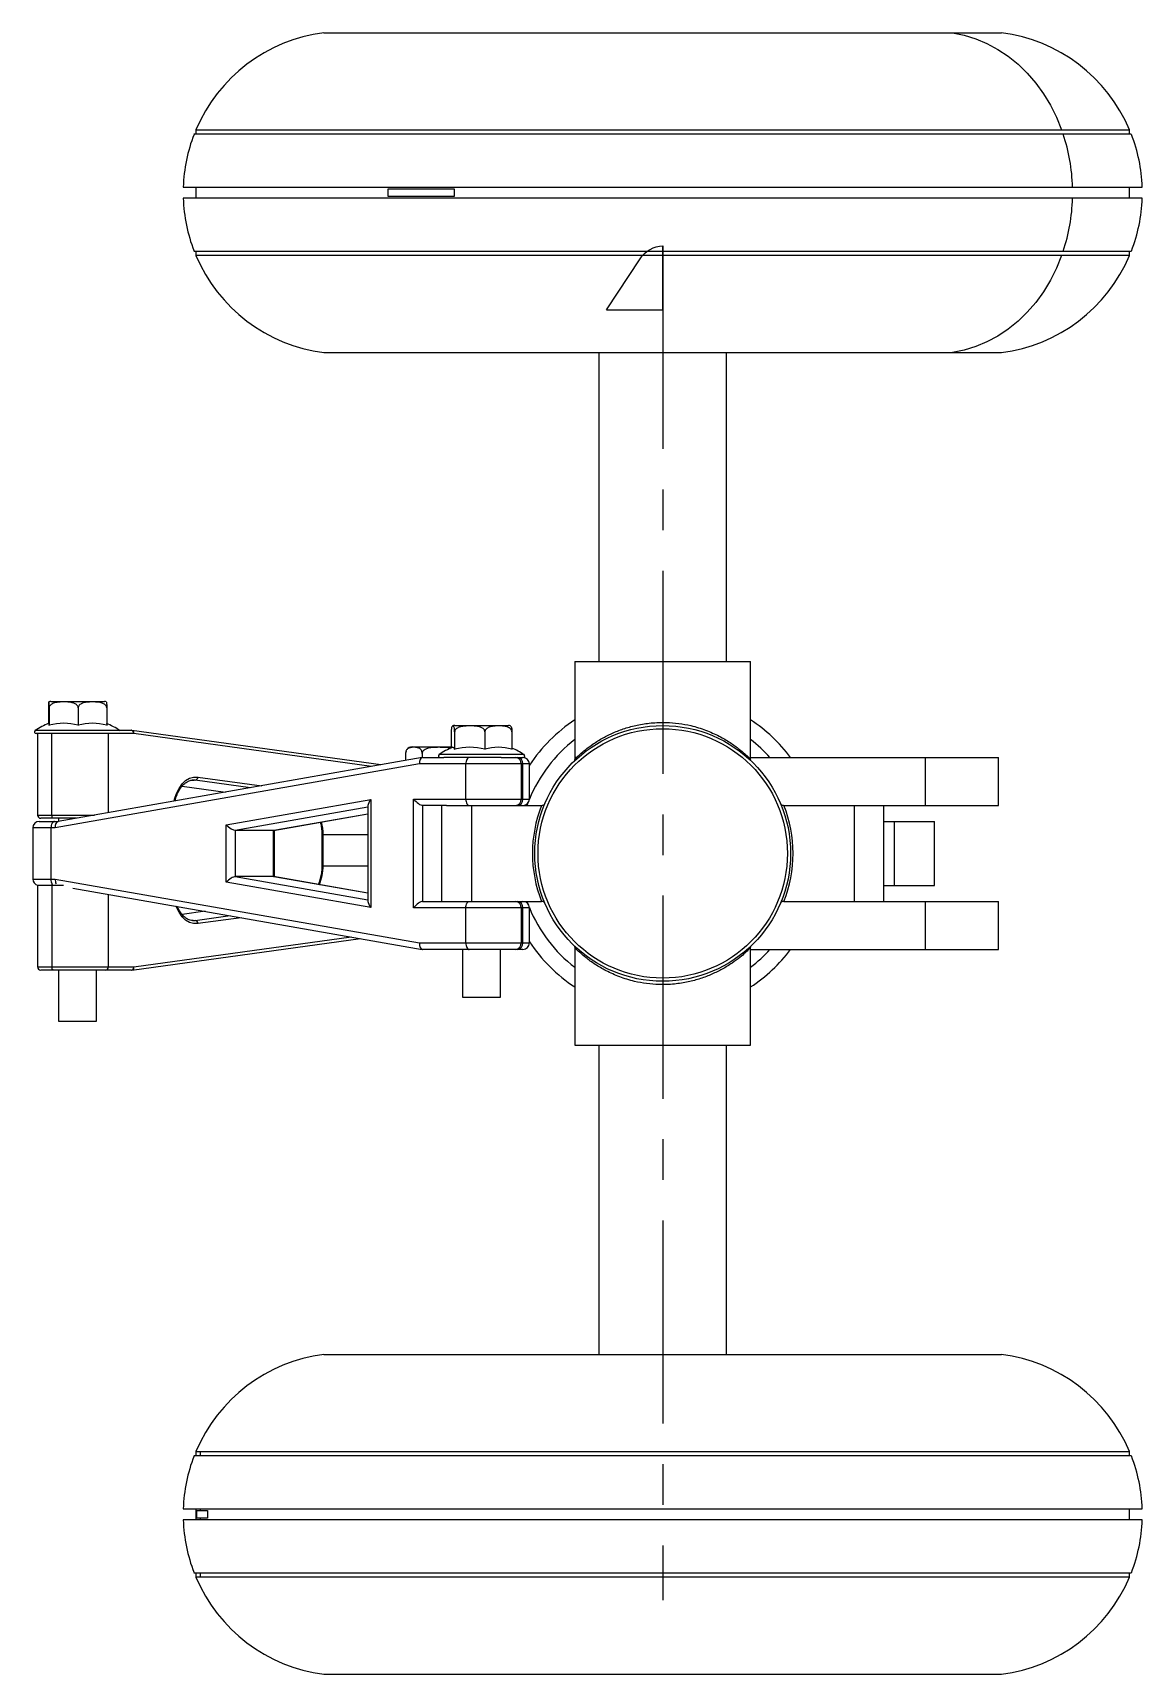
# Model space of a CAD drawing. Header units: millimetres. Extents: x 1 to 1184, y 0 to 836.
# Drawn here: x 542.1 to 611.5, y 196.2 to 298.9 of the extents above; entities that cross this region are included whole.
import ezdxf

# ---------------------------------------------------------------- set-up
doc = ezdxf.new("R2010")
doc.units = ezdxf.units.MM
doc.linetypes.add('CENTERX2', pattern=[20.32, 12.7, -2.54, 2.54, -2.54])

msp = doc.modelspace()

# ---------------------------------------------------------------- linework, layer by layer
at = {"color": 7, "linetype": 'Continuous', "lineweight": 25}
for p, q in [((560.28, 298.91), (599.6, 298.91)), ((599.6, 298.91), (602.68, 298.91)), ((552.28, 292.84), (552.28, 292.56)), ((552.28, 292.84), (606.43, 292.84)), ((606.43, 292.84), (610.68, 292.84)), ((610.68, 292.56), (610.68, 292.84)), ((606.53, 292.56), (552.16, 292.56)), ((610.79, 292.56), (606.53, 292.56)), ((551.48, 289.26), (607.11, 289.26)), ((607.11, 288.56), (551.48, 288.56)), ((552.28, 289.26), (552.28, 288.56)), ((564.31, 289.15), (568.43, 289.15)), ((564.31, 288.67), (564.31, 289.15)), ((568.43, 288.67), (564.31, 288.67)), ((568.43, 289.15), (568.43, 288.67)), ((607.11, 289.26), (611.47, 289.26)), ((611.47, 288.56), (607.11, 288.56)), ((610.68, 288.56), (610.68, 289.26)), ((552.16, 285.26), (606.53, 285.26)), ((552.28, 285.26), (552.28, 284.97)), ((606.43, 284.97), (552.28, 284.97)), ((610.68, 284.97), (606.43, 284.97)), ((606.53, 285.26), (610.79, 285.26)), ((610.68, 284.97), (610.68, 285.26)), ((560.28, 278.91), (599.6, 278.91)), ((577.48, 278.91), (577.48, 259.58)), ((585.48, 259.58), (585.48, 278.91)), ((599.6, 278.91), (602.68, 278.91)), ((575.98, 259.58), (575.98, 253.48)), ((575.98, 259.58), (581.48, 259.58)), ((581.48, 259.58), (586.98, 259.58)), ((586.98, 253.48), (586.98, 259.58)), ((543.06, 256.68), (543.06, 255.71)), ((543.1, 256.68), (543.1, 255.59)), ((543.2, 257.08), (545.75, 257.08)), ((544.92, 256.68), (544.92, 255.59)), ((545.75, 257.08), (546.56, 257.08)), ((546.7, 256.68), (546.7, 255.59)), ((547.46, 255.26), (542.22, 255.26)), ((547.25, 255.08), (542.28, 255.08)), ((542.38, 255.08), (542.38, 249.98)), ((543.27, 249.98), (543.27, 255.08)), ((546.79, 255.08), (546.79, 250.12)), ((548.4, 255.08), (547.25, 255.08)), ((547.46, 255.28), (548.25, 255.28)), ((563.85, 253.12), (548.27, 255.27)), ((563.27, 253.02), (548.4, 255.08)), ((568.25, 255.18), (568.25, 254.18)), ((568.47, 255.58), (571.83, 255.58)), ((568.46, 255.18), (568.46, 254.09)), ((570.36, 255.18), (570.36, 254.09)), ((572.05, 255.18), (572.05, 254.09)), ((565.4, 253.84), (565.4, 253.39)), ((565.8, 254.24), (567.48, 254.24)), ((566.44, 253.84), (566.44, 253.57)), ((567.48, 254.24), (568.25, 254.24)), ((567.51, 253.76), (567.49, 253.76)), ((572.81, 253.76), (567.51, 253.76)), ((566.26, 253.18), (543.48, 249.18)), ((566.43, 253.57), (543.66, 249.57)), ((569.16, 253.18), (566.26, 253.18)), ((566.45, 253.58), (567.79, 253.58)), ((571.38, 253.58), (567.79, 253.58)), ((572.62, 253.18), (569.16, 253.18)), ((569.16, 250.98), (569.16, 253.18)), ((571.38, 253.58), (572.29, 253.58)), ((572.29, 253.58), (572.4, 253.58)), ((572.4, 253.58), (572.74, 253.58)), ((572.62, 253.18), (572.62, 250.98)), ((572.73, 253.18), (572.62, 253.18)), ((572.73, 250.98), (572.73, 253.18)), ((573.14, 253.18), (572.73, 253.18)), ((572.75, 253.58), (572.74, 253.58)), ((573.14, 250.98), (573.14, 253.18)), ((586.98, 253.58), (597.89, 253.58)), ((597.89, 253.58), (597.89, 250.58)), ((597.89, 253.58), (602.48, 253.58)), ((602.48, 250.58), (602.48, 253.58)), ((551.42, 251.79), (554.14, 251.41)), ((551.42, 251.79), (554.14, 251.42)), ((552.24, 252.16), (552.05, 252.16)), ((552.24, 252.16), (552.13, 252.17)), ((555.69, 251.69), (552.24, 252.16)), ((552.4, 252.36), (556.4, 251.81)), ((554.18, 249.37), (563.22, 250.96)), ((563.04, 250.57), (563.04, 244.58)), ((563.22, 250.96), (563.22, 244.19)), ((565.9, 250.98), (569.16, 250.98)), ((565.9, 244.18), (565.9, 250.98)), ((567.95, 250.58), (566.45, 250.58)), ((566.45, 250.58), (566.45, 244.58)), ((567.65, 250.58), (567.65, 244.58)), ((567.95, 250.58), (569.51, 250.58)), ((569.16, 250.98), (572.62, 250.98)), ((569.51, 250.58), (569.51, 244.58)), ((569.51, 250.58), (573.9, 250.58)), ((572.62, 250.98), (572.73, 250.98)), ((572.73, 250.98), (573.14, 250.98)), ((573.04, 250.71), (572.99, 250.58)), ((573.9, 250.58), (573.93, 250.58)), ((589.03, 250.58), (589.06, 250.58)), ((589.06, 250.58), (593.45, 250.58)), ((593.45, 250.58), (593.45, 244.58)), ((593.45, 250.58), (595.31, 250.58)), ((595.31, 244.58), (595.31, 250.58)), ((595.31, 250.58), (597.89, 250.58)), ((597.89, 250.58), (602.48, 250.58)), ((542.38, 249.98), (543.27, 249.98)), ((542.48, 249.58), (543.43, 249.58)), ((543.4, 249.78), (542.58, 249.78)), ((543.27, 249.98), (545.94, 249.98)), ((544.81, 249.78), (543.4, 249.78)), ((543.43, 249.58), (543.67, 249.58)), ((543.68, 249.78), (543.68, 249.58)), ((563.04, 250.48), (554.73, 249.02)), ((557.14, 249.02), (563.04, 250.06)), ((557.16, 249.03), (563.04, 250.06)), ((595.31, 249.58), (595.95, 249.58)), ((595.95, 249.58), (595.95, 245.58)), ((595.95, 249.58), (598.48, 249.58)), ((598.48, 245.58), (598.48, 249.58)), ((542.08, 249.18), (542.08, 245.98)), ((543.21, 249.18), (542.08, 249.18)), ((543.21, 249.18), (543.21, 245.98)), ((543.48, 249.18), (543.21, 249.18)), ((554.18, 245.78), (554.18, 249.37)), ((557.14, 249.02), (554.73, 249.02)), ((554.73, 249.02), (554.73, 246.13)), ((557.14, 246.13), (557.14, 249.02)), ((557.2, 246.12), (557.2, 249.03)), ((560.16, 248.74), (560.16, 246.81)), ((560.16, 248.74), (560.23, 248.74)), ((560.23, 248.74), (560.23, 246.81)), ((563.04, 248.74), (560.23, 248.74)), ((560.16, 246.81), (560.23, 246.81)), ((560.23, 246.81), (563.04, 246.81)), ((542.08, 245.98), (543.21, 245.98)), ((542.38, 245.59), (542.38, 245.58)), ((542.38, 245.58), (542.38, 240.48)), ((543.27, 245.58), (542.38, 245.58)), ((543.21, 245.98), (543.48, 245.98)), ((543.27, 245.58), (543.27, 240.48)), ((544, 245.58), (543.27, 245.58)), ((543.48, 245.98), (566.26, 241.98)), ((544.59, 245.41), (566.43, 241.58)), ((563.22, 244.19), (554.18, 245.78)), ((557.14, 246.13), (554.73, 246.13)), ((554.73, 246.13), (563.04, 244.67)), ((563.04, 245.09), (557.14, 246.13)), ((563.04, 245.09), (557.16, 246.12)), ((595.31, 245.58), (595.95, 245.58)), ((595.95, 245.58), (598.48, 245.58)), ((546.79, 245.03), (546.79, 240.48)), ((566.45, 244.58), (567.95, 244.58)), ((567.95, 244.58), (569.51, 244.58)), ((569.51, 244.58), (573.9, 244.58)), ((572.99, 244.58), (573.04, 244.44)), ((573.93, 244.58), (573.9, 244.58)), ((589.06, 244.58), (589.03, 244.58)), ((589.06, 244.58), (593.45, 244.58)), ((593.45, 244.58), (595.31, 244.58)), ((595.31, 244.58), (597.89, 244.58)), ((597.89, 244.58), (597.89, 241.58)), ((597.89, 244.58), (602.48, 244.58)), ((602.48, 241.58), (602.48, 244.58)), ((552.87, 243.96), (551.42, 243.76)), ((552.87, 243.96), (551.42, 243.76)), ((552.07, 243.39), (552.24, 243.39)), ((552.11, 243.38), (552.24, 243.39)), ((552.24, 243.39), (554.42, 243.69)), ((555.12, 243.56), (552.4, 243.19)), ((569.16, 244.18), (565.9, 244.18)), ((569.16, 241.98), (569.16, 244.18)), ((572.62, 244.18), (569.16, 244.18)), ((572.62, 244.18), (572.62, 241.98)), ((572.73, 244.18), (572.62, 244.18)), ((572.73, 241.98), (572.73, 244.18)), ((573.14, 244.18), (572.73, 244.18)), ((573.14, 241.98), (573.14, 244.18)), ((548.4, 240.48), (562, 242.36)), ((548.27, 240.28), (562.57, 242.25)), ((566.26, 241.98), (569.16, 241.98)), ((569.38, 241.58), (566.45, 241.58)), ((568.96, 241.58), (568.96, 238.58)), ((569.16, 241.98), (572.62, 241.98)), ((572.29, 241.58), (569.38, 241.58)), ((571.34, 238.58), (571.34, 241.58)), ((572.4, 241.58), (572.29, 241.58)), ((572.74, 241.58), (572.4, 241.58)), ((572.62, 241.98), (572.73, 241.98)), ((572.73, 241.98), (573.14, 241.98)), ((575.98, 241.67), (575.98, 235.58)), ((586.98, 235.58), (586.98, 241.67)), ((586.98, 241.58), (597.89, 241.58)), ((597.89, 241.58), (602.48, 241.58)), ((542.38, 240.48), (543.27, 240.48)), ((543.4, 240.28), (542.58, 240.28)), ((543.27, 240.48), (546.79, 240.48)), ((546.64, 240.28), (543.4, 240.28)), ((543.69, 240.28), (543.69, 237.08)), ((546.07, 237.08), (546.07, 240.28)), ((548.25, 240.28), (546.64, 240.28)), ((546.79, 240.48), (548.4, 240.48)), ((568.96, 238.58), (571.34, 238.58)), ((543.69, 237.08), (545.49, 237.08)), ((545.49, 237.08), (546.07, 237.08)), ((575.98, 235.58), (581.48, 235.58)), ((577.48, 235.58), (577.48, 216.24)), ((581.48, 235.58), (586.98, 235.58)), ((585.48, 216.24), (585.48, 235.58)), ((560.28, 216.24), (560.49, 216.24)), ((560.49, 216.24), (602.68, 216.24)), ((610.79, 209.89), (552.16, 209.89)), ((552.28, 210.18), (552.28, 209.89)), ((552.28, 210.18), (552.57, 210.18)), ((552.57, 210.18), (610.68, 210.18)), ((552.57, 209.89), (552.57, 210.18)), ((610.68, 209.89), (610.68, 210.18)), ((551.48, 206.59), (611.47, 206.59)), ((552.28, 206.59), (552.28, 205.89)), ((552.33, 206.48), (552.57, 206.48)), ((552.33, 206), (552.33, 206.48)), ((552.57, 206.48), (552.57, 206.59)), ((552.57, 206.48), (553.01, 206.48)), ((553.01, 206.48), (553.01, 206)), ((610.68, 205.89), (610.68, 206.59)), ((611.47, 205.89), (551.48, 205.89)), ((552.57, 206), (552.33, 206)), ((553.01, 206), (552.57, 206)), ((552.57, 205.89), (552.57, 206)), ((552.16, 202.59), (610.79, 202.59)), ((552.28, 202.59), (552.28, 202.31)), ((552.57, 202.31), (552.28, 202.31)), ((552.57, 202.31), (552.57, 202.59)), ((610.68, 202.31), (552.57, 202.31)), ((610.68, 202.31), (610.68, 202.59)), ((560.28, 196.24), (560.49, 196.24)), ((560.49, 196.24), (602.68, 196.24))]:
    msp.add_line(p, q, dxfattribs=at)
at = {"color": 7, "linetype": 'Continuous'}
for p, q in [((581.48, 283.58), (581.48, 285.58)), ((577.96, 281.58), (580.07, 284.78)), ((581.48, 281.58), (581.48, 283.58)), ((577.96, 281.58), (581.48, 281.58))]:
    msp.add_line(p, q, dxfattribs=at)
at = {"color": 7, "linetype": 'CENTERX2'}
msp.add_line((581.48, 285.58), (581.48, 200.88), dxfattribs=at)
at = {"color": 7, "linetype": 'Continuous', "lineweight": 25, "flags": 128}
for points in [[(599.6, 298.91), (600.33, 298.76), (601.06, 298.54), (601.76, 298.24), (602.44, 297.87), (603.09, 297.44), (603.71, 296.94), (604.28, 296.38), (604.81, 295.77), (605.3, 295.1), (605.73, 294.39), (606.11, 293.63), (606.43, 292.84)], [(606.43, 284.97), (606.11, 284.18), (605.73, 283.43), (605.3, 282.71), (604.81, 282.05), (604.28, 281.43), (603.71, 280.87), (603.09, 280.38), (602.44, 279.94), (601.76, 279.58), (601.06, 279.28), (600.33, 279.06), (599.6, 278.91)], [(568.34, 254.22), (568.36, 254.22), (568.39, 254.21), (568.41, 254.19), (568.44, 254.15), (568.46, 254.09)], [(569.38, 253.58), (569.34, 253.57), (569.3, 253.54), (569.26, 253.51), (569.23, 253.46), (569.2, 253.4), (569.18, 253.33), (569.17, 253.25), (569.16, 253.18)], [(550.93, 250.85), (550.95, 250.97), (551.07, 251.33), (551.23, 251.65), (551.42, 251.93), (551.64, 252.14), (551.89, 252.29), (552.14, 252.36), (552.4, 252.36)], [(569.16, 250.98), (569.17, 250.9), (569.18, 250.82), (569.2, 250.75), (569.23, 250.69), (569.26, 250.64), (569.3, 250.61), (569.34, 250.58), (569.38, 250.58)], [(543.43, 249.58), (543.39, 249.57), (543.35, 249.54), (543.31, 249.51), (543.28, 249.46), (543.25, 249.4), (543.23, 249.33), (543.22, 249.25), (543.21, 249.18)], [(543.4, 249.78), (543.37, 249.78), (543.35, 249.79), (543.32, 249.81), (543.3, 249.83), (543.29, 249.86), (543.28, 249.9), (543.27, 249.94), (543.27, 249.98)], [(569.16, 244.18), (569.17, 244.25), (569.18, 244.33), (569.2, 244.4), (569.23, 244.46), (569.26, 244.51), (569.3, 244.54), (569.34, 244.57), (569.38, 244.58)], [(552.4, 243.19), (552.14, 243.19), (551.89, 243.26), (551.64, 243.41), (551.42, 243.62), (551.23, 243.9), (551.07, 244.22), (551.05, 244.28)], [(569.16, 241.98), (569.17, 241.9), (569.18, 241.82), (569.2, 241.75), (569.23, 241.69), (569.26, 241.64), (569.3, 241.61), (569.34, 241.58), (569.38, 241.58)], [(543.4, 240.28), (543.37, 240.28), (543.35, 240.29), (543.32, 240.31), (543.3, 240.33), (543.29, 240.36), (543.28, 240.4), (543.27, 240.44), (543.27, 240.48)]]:
    msp.add_lwpolyline(points, dxfattribs=at)
at = {"color": 7, "linetype": 'Continuous', "flags": 128}
msp.add_lwpolyline([(580.07, 284.78), (580.2, 284.95), (580.35, 285.11), (580.51, 285.25), (580.69, 285.36), (580.88, 285.46), (581.07, 285.52), (581.27, 285.56), (581.48, 285.58)], dxfattribs=at)
at = {"color": 7, "linetype": 'Continuous', "lineweight": 25}
for radius in [8, 7.8]:
    msp.add_circle((581.48, 247.58), radius, dxfattribs=at)
for centre, radius, start, end in [((561.56, 288.91), 10.08, 97.3044, 157.0212), ((601.4, 288.91), 10.08, 22.9788, 82.6956), ((561.56, 288.91), 10.08, 158.7746, 178.0105), ((595.54, 288.93), 11.58, 1.6386, 18.2755), ((601.4, 288.91), 10.08, 1.9895, 21.2254), ((561.56, 288.91), 10.08, 181.9895, 201.2254), ((595.54, 288.89), 11.58, 341.7245, 358.3614), ((601.4, 288.91), 10.08, 338.7746, 358.0105), ((561.56, 288.91), 10.08, 202.9788, 262.6956), ((601.4, 288.91), 10.08, 277.3044, 337.0212), ((543.2, 256.68), 0.4, 90, 107.8675), ((546.56, 256.68), 0.4, 72.1676, 90), ((544.88, 251.35), 4.73, 112.3963, 124.2055), ((542.82, 255.61), 0.285, 355.7199, 21.3822), ((544.01, 252.36), 3.36, 74.3015, 105.6985), ((545.81, 252.49), 3.23, 73.9854, 106.0146), ((544.88, 251.35), 4.72, 55.7945, 67.6037), ((581.48, 247.58), 10, 123.367, 146.4738), ((581.48, 247.58), 10, 36.8699, 56.633), ((542.28, 255.18), 0.1, 124.2055, 270), ((548.25, 255.08), 0.2, 82.126, 90), ((548.22, 255.1), 0.181, 353.3967, 81.3395), ((548.23, 255.11), 0.173, 349.8115, 74.8271), ((568.47, 255.18), 0.4, 90, 109.2469), ((571.83, 255.18), 0.4, 70.7949, 90), ((581.48, 247.58), 9, 127.6699, 157.8605), ((581.48, 247.58), 9, 41.8103, 52.3301), ((565.8, 253.84), 0.4, 159.6038, 180), ((565.8, 253.84), 0.4, 90, 142.5871), ((567.55, 253.68), 0.1, 124.2055, 270), ((570.15, 249.85), 4.73, 112.518, 124.2055), ((569.41, 250.57), 3.65, 74.9447, 105.0553), ((571.2, 251.33), 2.89, 73.077, 106.923), ((570.15, 249.85), 4.72, 55.7945, 66.3275), ((572.75, 253.68), 0.1, 270, 55.7945), ((572.25, 253.21), 0.372, 355.3842, 84.4836), ((572.36, 253.21), 0.372, 355.3842, 84.4836), ((572.74, 253.18), 0.4, 0, 90), ((552.21, 252.36), 0.193, 278.6126, 2.386), ((572.25, 250.95), 0.372, 275.5164, 4.6158), ((572.36, 250.95), 0.372, 275.5164, 4.6158), ((572.74, 250.98), 0.4, 270, 0), ((581.53, 247.58), 8.2, 158.5399, 201.4601), ((581.43, 247.58), 8.2, 338.5399, 21.4601), ((542.48, 249.18), 0.4, 90, 180), ((542.58, 249.98), 0.2, 180, 270), ((557.3, 248.76), 2.94, 359.772, 15.6442), ((557.47, 246.77), 2.77, 335.5324, 0.695), ((542.48, 245.98), 0.4, 180, 255.7234), ((543.77, 245.95), 0.56, 177.8902, 210.5586), ((543.56, 245.58), 0.289, 161.3346, 180.3263), ((572.25, 244.21), 0.372, 355.3842, 84.4836), ((572.36, 244.21), 0.372, 355.3842, 84.4836), ((572.74, 244.18), 0.4, 0, 90), ((552.21, 243.19), 0.193, 357.614, 81.3874), ((581.48, 247.58), 9, 202.1395, 232.3301), ((572.25, 241.95), 0.372, 275.5164, 4.6158), ((572.36, 241.95), 0.372, 275.5164, 4.6158), ((572.74, 241.98), 0.4, 270, 0), ((581.48, 247.58), 10, 213.5262, 236.633), ((581.48, 247.58), 9, 307.6699, 318.1897), ((581.48, 247.58), 10, 303.367, 323.1301), ((542.58, 240.48), 0.2, 180, 270), ((546.61, 240.45), 0.181, 278.6605, 6.6033), ((548.22, 240.45), 0.181, 278.6605, 6.6033), ((548.25, 240.48), 0.2, 270, 277.874), ((548.23, 240.44), 0.173, 285.1729, 10.1885), ((561.56, 206.24), 10.08, 97.3044, 157.0212), ((601.4, 206.24), 10.08, 22.9788, 82.6956), ((561.56, 206.24), 10.08, 158.7746, 178.0105), ((601.4, 206.24), 10.08, 1.9895, 21.2254), ((561.56, 206.24), 10.08, 181.9895, 201.2254), ((601.4, 206.24), 10.08, 338.7746, 358.0105), ((561.56, 206.24), 10.08, 202.9788, 262.6956), ((601.4, 206.24), 10.08, 277.3044, 337.0212)]:
    msp.add_arc(centre, radius, start, end, dxfattribs=at)
for centre, major_axis, ratio, start_param, end_param in [((566.48, 253.18), (-0.035, 0.4), 0.544092, 6.235804, 7.8066), ((563.44, 250.96), (0.378, 0.45), 0.293972, 1.8128, 2.804826), ((566.12, 250.98), (0.383, -0.383), 0.297743, 4.423004, 5.9938), ((543.7, 249.18), (-0.035, 0.4), 0.544092, 0.047381, 1.523415), ((554.4, 249.37), (0.388, -0.326), 0.293972, 4.375623, 5.946419), ((556.8, 249.37), (0.388, -0.326), 0.293972, 5.946419, 6.041182), ((543.7, 245.98), (0.035, 0.4), 0.544092, 1.618178, 2.447388), ((554.4, 245.78), (0.388, 0.326), 0.293972, 0.336766, 1.907563), ((556.8, 245.78), (0.388, 0.326), 0.293972, 0.242004, 0.336766), ((563.44, 244.19), (-0.378, 0.45), 0.293972, 0.336766, 1.328793), ((566.12, 244.18), (0.383, 0.383), 0.297743, 0.289385, 1.860181), ((566.48, 241.98), (0.035, 0.4), 0.544092, 1.618178, 3.188974)]:
    msp.add_ellipse(centre, major_axis=major_axis, ratio=ratio, start_param=start_param, end_param=end_param, dxfattribs=at)
for points, knots in [([(543.1, 256.68), (543.1, 256.7), (543.1, 256.75), (543.1, 256.82), (543.1, 256.91), (543.09, 256.99), (543.09, 257.04), (543.08, 257.06), (543.08, 257.06), (543.07, 257.03), (543.07, 256.98), (543.07, 256.9), (543.06, 256.83), (543.06, 256.75), (543.06, 256.7), (543.06, 256.68)], [0, 0, 0, 0, 0.0296051, 0.0590958, 0.106785, 0.1876307, 0.3021948, 0.4197307, 0.5884592, 0.7054098, 0.8391012, 0.8889093, 0.9390574, 0.971771, 1, 1, 1, 1]), ([(544.92, 256.68), (544.92, 256.7), (544.91, 256.75), (544.87, 256.82), (544.79, 256.91), (544.63, 256.99), (544.42, 257.04), (544.14, 257.06), (543.86, 257.06), (543.57, 257.03), (543.36, 256.98), (543.22, 256.9), (543.15, 256.83), (543.11, 256.75), (543.1, 256.7), (543.1, 256.68)], [0, 0, 0, 0, 0.029605, 0.059096, 0.106785, 0.187631, 0.302195, 0.419731, 0.588459, 0.70541, 0.839101, 0.888909, 0.939057, 0.971771, 1, 1, 1, 1]), ([(546.7, 256.68), (546.7, 256.68), (546.7, 256.71), (546.69, 256.77), (546.64, 256.85), (546.53, 256.94), (546.34, 257.02), (546.09, 257.05), (545.81, 257.06), (545.52, 257.05), (545.27, 257.01), (545.09, 256.94), (544.99, 256.86), (544.94, 256.78), (544.92, 256.72), (544.92, 256.68), (544.92, 256.68)], [0, 0, 0, 0, 0.006566, 0.035095, 0.071988, 0.126976, 0.226728, 0.362156, 0.499937, 0.639833, 0.781274, 0.867099, 0.919623, 0.95775, 0.988085, 1, 1, 1, 1]), ([(546.68, 257.05), (546.68, 257.05), (546.69, 257.05), (546.69, 257.03), (546.69, 256.98), (546.7, 256.9), (546.7, 256.83), (546.7, 256.75), (546.7, 256.7), (546.7, 256.68)], [0, 0, 0, 0, 0.154473, 0.394753, 0.669427, 0.77176, 0.874791, 0.942002, 1, 1, 1, 1]), ([(575.99, 253.48), (575.99, 253.48), (575.99, 253.48), (576.09, 253.59), (576.3, 253.78), (576.65, 254.08), (577.12, 254.43), (577.71, 254.8), (578.38, 255.13), (579.09, 255.41), (579.89, 255.62), (580.77, 255.76), (581.65, 255.79), (582.49, 255.72), (583.33, 255.57), (584.19, 255.3), (585.02, 254.93), (585.72, 254.51), (586.25, 254.12), (586.63, 253.8), (586.85, 253.6), (586.97, 253.48), (586.97, 253.48), (586.97, 253.48)], [0, 0, 0, 0, 0.026125, 0.064837, 0.110399, 0.157244, 0.211018, 0.266086, 0.313888, 0.362736, 0.410468, 0.459733, 0.513476, 0.556505, 0.600817, 0.659207, 0.719932, 0.778562, 0.838857, 0.885728, 0.933814, 0.972655, 1, 1, 1, 1]), ([(568.46, 255.18), (568.46, 255.18), (568.46, 255.21), (568.46, 255.27), (568.46, 255.35), (568.45, 255.44), (568.42, 255.52), (568.39, 255.55), (568.36, 255.56), (568.32, 255.55), (568.29, 255.51), (568.27, 255.44), (568.26, 255.36), (568.25, 255.28), (568.25, 255.22), (568.25, 255.18), (568.25, 255.18)], [0, 0, 0, 0, 0.006566, 0.035095, 0.071988, 0.126976, 0.226728, 0.362156, 0.499937, 0.639833, 0.781274, 0.867099, 0.919623, 0.95775, 0.988085, 1, 1, 1, 1]), ([(570.36, 255.18), (570.36, 255.2), (570.36, 255.25), (570.32, 255.32), (570.23, 255.41), (570.07, 255.49), (569.84, 255.54), (569.55, 255.56), (569.26, 255.56), (568.95, 255.53), (568.74, 255.48), (568.59, 255.4), (568.51, 255.33), (568.47, 255.25), (568.47, 255.2), (568.46, 255.18)], [0, 0, 0, 0, 0.029605, 0.059096, 0.106785, 0.187631, 0.302195, 0.419731, 0.588459, 0.70541, 0.839101, 0.888909, 0.939057, 0.971771, 1, 1, 1, 1]), ([(572.05, 255.18), (572.04, 255.2), (572.04, 255.25), (572, 255.32), (571.93, 255.41), (571.78, 255.49), (571.58, 255.54), (571.33, 255.56), (571.07, 255.56), (570.8, 255.53), (570.6, 255.48), (570.47, 255.4), (570.4, 255.33), (570.37, 255.25), (570.36, 255.2), (570.36, 255.18)], [0, 0, 0, 0, 0.029605, 0.059096, 0.106785, 0.187631, 0.302195, 0.419731, 0.588459, 0.70541, 0.839101, 0.888909, 0.939057, 0.971771, 1, 1, 1, 1]), ([(571.96, 255.55), (571.96, 255.55), (571.98, 255.55), (572, 255.51), (572.03, 255.44), (572.04, 255.36), (572.04, 255.28), (572.05, 255.22), (572.05, 255.18), (572.05, 255.18)], [0, 0, 0, 0, 0.147219, 0.482115, 0.685324, 0.809689, 0.899964, 0.971788, 1, 1, 1, 1]), ([(566.44, 253.84), (566.44, 253.86), (566.43, 253.91), (566.41, 253.99), (566.37, 254.07), (566.28, 254.15), (566.15, 254.2), (565.99, 254.22), (565.83, 254.22), (565.67, 254.2), (565.55, 254.15), (565.46, 254.06), (565.42, 253.99), (565.4, 253.91), (565.4, 253.86), (565.4, 253.84)], [0, 0, 0, 0, 0.029605, 0.059096, 0.106785, 0.187631, 0.302195, 0.419731, 0.588459, 0.70541, 0.839101, 0.888909, 0.939057, 0.971771, 1, 1, 1, 1]), ([(568.21, 254.13), (568.18, 254.14), (568.05, 254.2), (567.8, 254.21), (567.48, 254.22), (567.14, 254.21), (566.85, 254.18), (566.64, 254.1), (566.52, 254.02), (566.46, 253.95), (566.44, 253.88), (566.44, 253.85), (566.44, 253.84)], [0, 0, 0, 0, 0.044117, 0.211527, 0.381846, 0.554779, 0.729622, 0.835714, 0.900642, 0.947773, 0.985271, 1, 1, 1, 1]), ([(575.98, 253.48), (575.98, 253.48), (575.98, 253.46), (575.97, 253.43), (575.97, 253.41), (575.96, 253.4)], [0, 0, 0, 0, 0.090095, 0.61716, 1, 1, 1, 1]), ([(586.99, 253.4), (586.99, 253.4), (586.98, 253.42), (586.98, 253.45), (586.98, 253.47), (586.98, 253.48)], [0, 0, 0, 0, 0.120035, 0.720881, 1, 1, 1, 1]), ([(550.99, 250.86), (551, 250.92), (551.04, 251.09), (551.13, 251.35), (551.28, 251.61), (551.44, 251.83), (551.63, 252), (551.82, 252.11), (552, 252.17), (552.12, 252.17), (552.17, 252.17)], [0, 0, 0, 0, 0.072921, 0.209882, 0.346352, 0.482428, 0.618466, 0.755374, 0.895084, 1, 1, 1, 1]), ([(574.11, 250.7), (574.11, 250.7), (574.1, 250.67), (574.07, 250.63), (574, 250.58), (573.95, 250.58), (573.93, 250.58)], [0, 0, 0, 0, 0.004067, 0.445891, 0.762823, 1, 1, 1, 1]), ([(589.03, 250.58), (589, 250.58), (588.95, 250.58), (588.89, 250.63), (588.85, 250.67), (588.84, 250.7), (588.84, 250.7)], [0, 0, 0, 0, 0.237177, 0.554109, 0.995933, 1, 1, 1, 1]), ([(560.06, 249.54), (560.07, 249.49), (560.11, 249.35), (560.15, 249.08), (560.16, 248.85), (560.16, 248.74)], [0, 0, 0, 0, 0.167002, 0.60155, 1, 1, 1, 1]), ([(560.16, 246.81), (560.16, 246.75), (560.16, 246.57), (560.12, 246.27), (560.04, 245.94), (559.98, 245.73), (559.93, 245.64), (559.93, 245.64)], [0, 0, 0, 0, 0.147385, 0.4316447, 0.7156584, 0.9988321, 1, 1, 1, 1]), ([(574.11, 244.45), (574.11, 244.45), (574.1, 244.48), (574.07, 244.53), (574, 244.57), (573.95, 244.57), (573.93, 244.58)], [0, 0, 0, 0, 0.004067, 0.445891, 0.762823, 1, 1, 1, 1]), ([(589.03, 244.58), (589, 244.57), (588.95, 244.57), (588.89, 244.53), (588.85, 244.48), (588.84, 244.45), (588.84, 244.45)], [0, 0, 0, 0, 0.237177, 0.5541086, 0.9959329, 1, 1, 1, 1]), ([(552.11, 243.38), (552.04, 243.39), (551.91, 243.4), (551.7, 243.49), (551.51, 243.65), (551.33, 243.86), (551.2, 244.07), (551.14, 244.22), (551.12, 244.27)], [0, 0, 0, 0, 0.178578, 0.369688, 0.553962, 0.733403, 0.91092, 1, 1, 1, 1]), ([(575.96, 241.76), (575.96, 241.75), (575.97, 241.73), (575.98, 241.7), (575.98, 241.68), (575.97, 241.67)], [0, 0, 0, 0, 0.120035, 0.720881, 1, 1, 1, 1]), ([(586.97, 241.67), (586.97, 241.67), (586.97, 241.67), (586.86, 241.57), (586.65, 241.37), (586.31, 241.07), (585.83, 240.72), (585.24, 240.35), (584.57, 240.02), (583.86, 239.74), (583.07, 239.53), (582.19, 239.39), (581.31, 239.36), (580.46, 239.43), (579.63, 239.58), (578.76, 239.85), (577.93, 240.23), (577.23, 240.64), (576.7, 241.03), (576.33, 241.35), (576.1, 241.55), (575.99, 241.67), (575.99, 241.67), (575.99, 241.67)], [0, 0, 0, 0, 0.026125, 0.064837, 0.110399, 0.157244, 0.211018, 0.266086, 0.313888, 0.362736, 0.410468, 0.459733, 0.513476, 0.556505, 0.600817, 0.659207, 0.719932, 0.778562, 0.838857, 0.885728, 0.933814, 0.972655, 1, 1, 1, 1]), ([(586.98, 241.67), (586.98, 241.68), (586.97, 241.69), (586.98, 241.72), (586.99, 241.75), (586.99, 241.76)], [0, 0, 0, 0, 0.090095, 0.61716, 1, 1, 1, 1])]:
    msp.add_open_spline(points, degree=3, knots=knots, dxfattribs=at)

doc.saveas('drawing.dxf')
